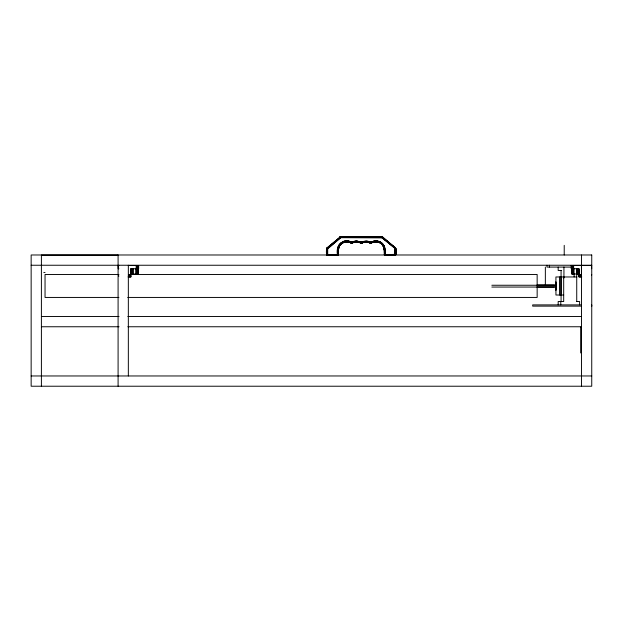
<?xml version="1.0" encoding="UTF-8"?>
<svg xmlns="http://www.w3.org/2000/svg" width="623" height="623" viewBox="0 0 623 623"><rect width="100%" height="100%" fill="white"/><g stroke="black" fill="none" stroke-linecap="round" stroke-linejoin="round"><path stroke-width="0.93" d="M327.534 255.142L327.675 254.418L326.911 254.721L327.309 255.15L326.857 254.48L327.246 248.063M370.802 242.729C364.541 241.459 357.882 241.903 351.504 242.417C341.988 238.266 336.661 246.591 337.518 254.924L327.223 254.869M370.872 242.448C368.372 240.509 364.19 240.86 361.309 242.152L360.951 242.892L355.959 241.872L351.8 242.884L356.995 241.872L361.301 242.978L366.558 241.849L370.638 242.884L365.545 241.911L361.472 242.892L366.558 241.911L370.638 242.884L369.54 242.433C376.16 242.409 383.441 239.325 384.718 249.901C385.559 244.566 379.882 240.112 374.82 240.945C370.327 243.468 366.122 239.925 361.332 242.215L356.278 241.062L352.057 241.934L351.263 242.869C349.129 241.272 350.624 243.889 352.937 242.472C353.607 240.276 359.097 241.303 361.231 242.316C363.964 241.568 366.916 240.992 369.665 242.074C374.766 241.755 378.597 239.839 382.358 244.512M365.966 241.919L361.472 242.892L366.129 241.919L370.989 242.923L369.54 242.433C374.742 241.794 383.41 240.128 384.391 248.912C384.243 264.292 386.392 244.964 381.946 243.531C378.948 240.805 374.4 240.416 370.825 242.207L370.444 242.892L365.545 241.911L365.95 241.101L369.408 241.623L370.701 242.596L365.537 241.755L361.036 242.721L355.951 241.708L351.629 242.721M364.813 241.997L361.301 242.978L357.08 241.895L351.8 242.884L352.937 242.472L351.995 242.884L351.645 242.145C343.024 237.495 335.353 245.937 337.518 254.605L327.573 254.566L327.534 248.772L341.046 237.418L381.564 237.418L394.608 247.931C395.231 260.25 396.625 255.033 394.491 248.071L382.358 237.893C383.464 236.927 380.863 236.436 382.88 237.262L395.021 247.448C396.968 248.842 394.881 256.474 395.667 254.784C394.219 237.122 397.747 258.086 394.927 254.418L384.305 254.573L384.29 248.927L382.95 245.291M555.926 285.389L555.934 290.256L555.926 286.518M578.65 273.98L578.65 268.731M578.892 273.98L578.892 268.731M581.438 265.445L581.438 274.47L578.977 274.47L578.977 268.731L571.19 268.731L571.268 265.445M327.145 254.768L327.02 248.686C327.005 249.122 326 256.777 327.675 254.418C325.899 255.399 325.985 248.966 327.589 247.448L340.688 236.81L382 236.826M385.014 248.795L385.022 249.901L384.266 249.901C383.861 242.409 385.544 252.891 385.092 254.768L395.13 254.714L395.364 248.725L394.834 247.666L381.564 236.974L382.366 236.942M555.926 282.554L555.926 285.466L555.934 281.721M338.11 254.659C338.079 254.862 338.601 255.048 337.518 254.418L338.071 255.017L338.819 246.895M361.301 242.915L361.309 242.152L362.5 241.685L365.514 241.296M395.27 248.11L395.216 254.838L384.555 254.776M395.465 254.768L394.927 255.056L394.927 254.418L395.73 254.605L394.927 254.418C396.477 256.878 396.664 248.639 394.959 247.51L394.99 247.931L381.564 237.075L340.384 237.036M355.959 241.81L351.785 242.814L352.844 242.199C349.394 243.087 345.306 239.878 342.027 243.025C338.227 245.407 337.884 250.391 338.32 254.418L326.95 254.558L327.488 254.418L327.246 248.725L327.044 254.542L327.122 248.702L326.873 254.581L326.95 248.67L326.95 254.558L326.943 249.013L327.044 254.542L327.2 249.013L327.776 247.666L327.34 248.11M361.301 242.736L360.008 242.479L360.631 241.841L361.176 242.433L357.431 241.101L353.989 241.335L351.676 242.207L357.01 241.428L361.231 242.316M395.543 254.83L395.745 249.013L395.558 254.542L394.99 247.931M395.294 252.619L395.48 248.702L395.434 254.519L384.586 254.519L384.391 248.912L384.461 254.542L395.753 254.418L395.589 248.227L395.73 254.605M349.153 241.911L351.458 242.877L348 241.747L345.835 241.708L343.226 242.394L340.431 244.426L338.881 246.918L338.281 249.901L338.227 248.865L338.149 254.542L338.094 248.85L337.713 254.714L327.379 254.612L327.387 248.748L327.877 247.79L341.046 237.075L381.899 236.95L395.005 247.456C397.653 250.586 394.476 260.99 395.48 248.702L395.652 254.558L395.66 248.67L395.013 247.448L394.491 248.071L395.013 247.448L395.613 248.281L394.842 248.593M327.371 249.013L327.324 254.488L327.02 248.686M340.438 244.302L338.881 246.918L338.258 249.901L338.227 248.865L338.016 254.519L338.048 249.901L339.714 245.041L343.795 241.981L348.031 241.568M395.364 248.725C394.359 263.521 397.303 246.373 395.122 249.013L395.441 254.418L395.231 249.013M350.866 242.674C353.607 244.224 347.938 240.361 345.781 241.093L345.835 241.708L351.816 242.931L351.645 242.145L345.983 240.891L340.726 243.001L341.248 243.632L344.223 242.028L348.016 241.669L345.827 241.646M395.722 248.67L395.558 254.542L395.582 248.686L394.927 249.013L394.927 255.15M395.301 253.514L395.403 249.013M338.227 248.865L337.993 254.418M337.767 255.009L327.675 255.017L327.682 248.795L340.649 237.674L382.358 237.893M361.472 242.892L362.563 242.44L361.301 242.962L360.063 242.331L362.531 242.347L361.589 242.76L362.43 242.074L361.332 242.215L361.651 242.9L362.609 242.511L361.722 241.95M384.843 247.837C383.589 244.045 379.664 240.276 375.264 241.21L377.367 241.623L370.981 242.877L376.378 241.685L379.205 242.3L381.377 243.648L383.394 246.163L384.29 249.901L384.391 248.912L384.492 254.659M326.865 248.865L327.044 254.542M351.629 242.947L346.847 241.646L346.879 240.883L348.031 240.984M384.391 248.912L384.352 249.901C384.29 245.641 380.684 241.763 376.378 241.701L376.409 240.883L375.256 241.062L375.295 241.716L370.981 242.877M395.278 254.488L395.301 249.013M366.581 241.296L366.129 241.919M357.026 241.257L357.08 241.895L352.478 242.674M395.597 254.862L394.927 254.418L395.029 254.916L384.889 254.885L384.484 254.418L384.671 248.881L384.344 249.901C384.298 245.166 379.968 241.319 375.287 241.584L377.367 241.623M338.048 249.901L338.32 254.418L337.518 254.418L337.666 255.142L337.518 249.901L338.016 246.942L339.34 244.769L343.203 241.514L345.072 241L348.047 241.451C342.837 240.229 337.923 244.769 337.705 249.901M341.046 237.604L341.046 236.779L340.049 237.114L327.301 247.736L326.95 254.558M338.188 249.901L338.32 248.873L338.32 249.901L338.32 248.873L337.767 248.811L337.518 249.901L338.336 249.901L338.094 248.85L337.876 249.901L338.094 248.85M338.258 249.901L339.301 245.992L338.842 245.197L340.812 243.165M361.371 242.464L362.376 241.911L361.402 242.596M351.707 242.448L352.789 242.051L351.738 242.588M350.305 241.56L349.293 241.405L351.613 242.207C351.995 243.679 349.332 242.472 350.453 241.779L351.606 242.3L352.727 241.888L351.504 242.417L345.781 241.093M337.58 248.865L338.764 245.703M338.468 248.445L338.32 249.901C338.11 243.344 346.139 239.528 351.442 242.923M591.609 275.109L591.686 274.47M367.118 241.973L367.648 241.397M346.879 240.953L348.117 241L347.938 241.802M358.108 241.358L358.303 242.043M382.164 236.872C382.865 237.893 380.91 236.382 381.806 237.464M377.437 240.992L377.343 241.779L380.926 243.196L383.394 246.21L384.196 245.984L384.36 246.84M370.81 242.954C367.889 241.615 371.339 244.302 370.794 242.145L369.727 241.911L369.517 242.487L367.562 242.012M328.119 248.071L327.589 247.448L327.13 247.985L326.857 249.013L327.675 249.013L327.013 248.227M327.075 254.418L327.122 248.702L327.254 254.698M327.309 255.15L326.911 254.721M384.414 249.901L384.227 248.935L384.843 248.857L385.092 254.418C384.29 255.726 384.134 254.098 384.531 254.418M327.005 254.885L327.675 254.418L327.394 255.095M385.092 255.157L385.092 254.418C384.921 255.773 383.869 254.262 384.718 255.15M384.944 255.142L385.092 254.418L384.422 254.862M370.63 242.931L369.494 242.503L370.623 242.947L370.794 242.145L371.783 241.693L372.149 242.425L376.378 241.623L378.301 241.926M368.551 242.199L368.699 241.599M326.943 248.429L326.857 249.013L327.41 247.611M359.027 242.176L359.175 241.576M338.071 255.017L337.518 254.418L337.931 255.033M395.488 255.017L394.927 254.418M327.387 248.748L327.309 254.418L327.488 249.013M326.873 248.772L327.114 248.024M395.496 248.359L382.701 237.129L381.774 237.636M376.79 240.883L377.437 241.163L374.112 241.194L374.228 241.849L377.351 241.716L375.28 241.475M340.438 236.872C339.644 238.181 339.224 236.833 341.046 236.802L381.564 236.802L382.88 237.262L381.564 236.779L382.257 236.919M337.502 249.519L337.767 248.811M395.223 248.748L394.998 254.418M338.764 247.292L340.477 244.372L344.831 241.856L344.698 241.257M371.067 242.923C373.964 240.93 377.515 242.355 379.438 241.732L381.829 242.962L383.939 245.883M384.921 249.901L385.1 249.473L385.022 254.418L384.843 248.857M340.462 237.768L340.244 236.942M346.847 241.646L349.207 242.067M327.192 247.884L327.605 247.463L326.888 248.67L327.675 249.013M338.203 254.698L337.518 254.418M340.127 237.745L341.046 237.238L381.86 237.168M351.645 242.145L351.816 242.931L352.914 242.417L351.847 242.573M340.431 244.426L343.849 242.129L348.078 241.825M381.564 237.238L382.475 237.745L381.985 237.682M339.255 245.968L340.477 244.372L340.026 243.92M384.78 254.418L384.461 249.901M381.253 242.744L380.894 243.243L381.782 244.014M340.345 237.628C341.653 237.41 339.527 236.717 340.088 237.02M340.625 237.682L341.046 237.418M340.423 237.129L340.049 237.114M339.862 237.425L327.815 247.713M361.433 242.721L362.485 242.222L361.55 242.939M382.063 243.406L381.642 243.858L380.077 242.721L380.279 241.926M327.776 247.666L327.34 247.689L327.721 248.024M327.114 254.978L327.675 254.418M384.523 254.978L385.092 254.418L384.562 254.939M371.035 242.62L373.138 241.95M369.727 241.911L370.833 242.3L372.196 241.545M395.41 247.884L395.613 248.32L394.616 248.172M372.095 242.3C369.018 243.468 376.191 240.19 377.413 241.335L375.264 241.21M351.769 242.713L352.937 242.472L351.785 242.814M327.916 247.837L330.774 245.446M340.135 237.262L340.267 237.495M350.344 242.059L351.567 242.448M395.434 254.519L395.488 249.013M339.722 237.262L340.82 236.795L340.026 237.067M382.164 244.411L382.834 245.267L383.41 244.987M372.079 242.456L370.997 242.939L370.794 242.145L371.168 242.877L372.149 242.425L370.997 242.939L372.141 242.409L371.168 242.877M371.962 241.958L370.903 242.588M373.489 241.156L372.99 241.444L373.232 242.067M372.063 242.207L370.934 242.705L372.017 242.09M371.908 241.81L374.82 240.945M361.465 242.487L362.43 242.074M361.581 242.736L362.524 242.347M351.715 242.3L352.727 241.888L352.057 241.934M361.34 242.308L362.376 241.911M341.046 237.052L340.61 236.826M351.629 242.83L350.305 242.176L351.528 242.588M361.48 242.939L361.309 242.152L361.13 242.939L356.995 241.81M375.256 241.062L375.825 240.86M354.643 242.036L355.959 241.872L355.928 241.249M384.664 247.829L384.064 247.977L384.266 249.901L383.62 246.708L382.312 244.551L382.538 243.616M360.008 242.479L361.301 242.978L360.032 242.425L361.176 242.721L360.219 241.895M370.701 242.596L369.54 242.433M361.083 242.62L360.032 242.425L361.153 242.472M345.391 241.779L347.992 241.794L345.835 241.708L347.992 241.794L345.835 241.708L346.847 241.701M377.351 241.716L375.295 241.716L377.351 241.716L376.385 241.522M376.378 241.701L375.295 241.701L377.343 241.779L375.373 241.716M349.168 241.21L345.796 241.265L346.863 241.397M370.654 242.814L369.618 242.222L370.669 242.713M360.99 242.822L360.063 242.331L361.021 242.76M385.092 255.056L394.927 255.041M42.053 255.111L117.895 255.111M31.15 265.242L591.741 265.242M118.853 265.468L118.129 265.468L118.214 268.747L118.853 268.747M128.385 265.468L138.633 265.468L138.633 268.747L130.846 268.747L130.846 276.955L128.05 276.955M571.19 265.445L591.686 265.445M571.416 267.088L546.955 267.088L546.955 265.242M591.686 268.731L591.609 265.445M561.642 270.452L558.177 270.452L558.177 267.127M43.812 272.492L45.043 272.492M130.846 273.995L138.228 273.995L138.306 265.468M578.977 273.98L571.595 273.98L571.595 268.731M118.954 274.47L45.043 274.47L45.043 297.436L118.954 297.436M128.385 274.494L537.151 274.47L537.151 285.949M128.385 275.125L130.846 275.125M578.977 275.109L581.438 275.109M128.385 275.724L130.846 275.724M578.977 275.701L581.438 275.701M128.385 276.23L130.846 276.23M578.977 276.207L581.438 276.207M128.385 276.62L130.846 276.62M578.977 276.596L581.438 276.596M128.385 276.869L130.846 276.869M578.977 276.846L581.438 276.846M576.734 276.97L555.918 276.97L555.942 295.014L563.69 295.014M581.773 276.931L578.977 276.931L578.977 273.31M537.151 284.929L555.272 284.929L555.272 286.977L537.151 286.977M491.835 285.248L554.369 285.248M491.835 287.055L554.369 287.055M127.707 297.436L537.151 297.436L537.151 286.697M576.493 301.532L579.608 301.532L579.608 304.857M581.088 304.896L532.688 304.896L532.688 306.127L581.181 306.127M591.741 304.896L591.85 306.127M41.398 316.5L119.094 316.5M127.84 316.5L581.485 316.5M41.398 326.756L119.094 326.756M127.84 326.756L581.485 326.756M31.15 375.965L591.741 375.965M375.272 241.358L376.385 241.358M375.287 241.584L376.378 241.623M346.863 241.233L348.07 241.311M351.388 242.635L350.266 242.269L351.395 242.612M370.716 242.308L370.249 241.895L370.794 242.308M346.871 241.062L345.983 240.891L348.093 241.156M327.316 254.776L337.666 255.142M350.453 241.779L351.123 241.872M337.97 247.736L338.569 247.884M376.409 240.883L377.437 241.163M327.675 255.157L327.643 254.597M378.457 241.389L379.438 241.732M382.553 237.659L382.826 237.332M338.305 246.692L338.881 246.918M341.497 242.417L342.027 243.025M360.11 242.207L361.176 242.721M327.145 248.001L327.846 248.413M339.34 244.769L339.839 245.127M382.834 245.267L383.394 246.21M118.853 276.23L118.129 274.494M342.634 241.965L342.907 242.518M343.647 241.545L343.849 242.129M327.145 254.418L327.145 249.013L327.176 254.519M353.771 241.576L353.926 242.168M363.396 241.607L363.552 242.207M354.845 241.358L354.931 241.973M364.447 241.397L364.541 242.012M384.243 249.231L384.266 249.901M327.309 249.013L327.316 254.418M581.485 254.986L581.485 386.221M580.667 327.098L580.667 352.968M578.977 269.673L578.977 272.866M578.261 268.731L578.261 273.98M577.747 268.731L577.747 273.98M577.155 268.731L577.155 273.98M576.734 274.175L576.734 301.532M576.516 268.731L576.516 273.98M574.056 268.731L574.056 273.98M574.126 274.175L574.126 276.97M573.643 265.445L573.643 268.731M573.417 268.731L573.417 273.98M573.012 265.445L573.012 268.731M572.825 268.731L572.825 273.98M572.412 265.445L572.412 268.731M572.319 268.731L572.319 273.98M571.906 265.445L571.922 273.98M571.517 265.445L571.517 268.731M564.22 245.353L564.22 254.986M563.932 267.049L563.932 277.99M563.69 276.97L563.69 301.532L558.177 301.532L558.177 304.857M561.074 270.452L561.074 301.532M560.965 276.97L560.965 295.014M560.786 301.532L560.786 304.857M559.509 276.97L559.509 295.014M549.416 265.242L549.416 267.088M545.351 267.088L545.351 284.929M138.555 265.468L138.555 268.747M138.142 268.747L138.142 273.995M137.917 265.468L137.893 273.995M137.403 265.468L137.504 273.995M136.998 268.747L136.998 273.995M136.811 265.468L136.811 268.747M136.406 268.747L136.406 273.995M136.172 265.468L136.172 268.747M135.767 268.747L135.767 273.995M133.306 268.747L133.306 273.995M132.668 268.747L132.668 273.995M132.076 268.747L132.076 273.995M131.562 268.747L131.562 273.995M131.173 268.747L131.173 273.995M130.931 268.747L130.931 273.995M128.338 265.242L128.338 375.965M118.463 265.468L118.463 268.747M118.09 254.986L118.09 386.221M41.398 254.986L41.398 386.221M591.741 254.986L31.15 254.986L31.15 386.221L591.741 386.221L591.741 254.986M377.382 241.49L376.385 241.397L377.382 241.49"/></g></svg>
